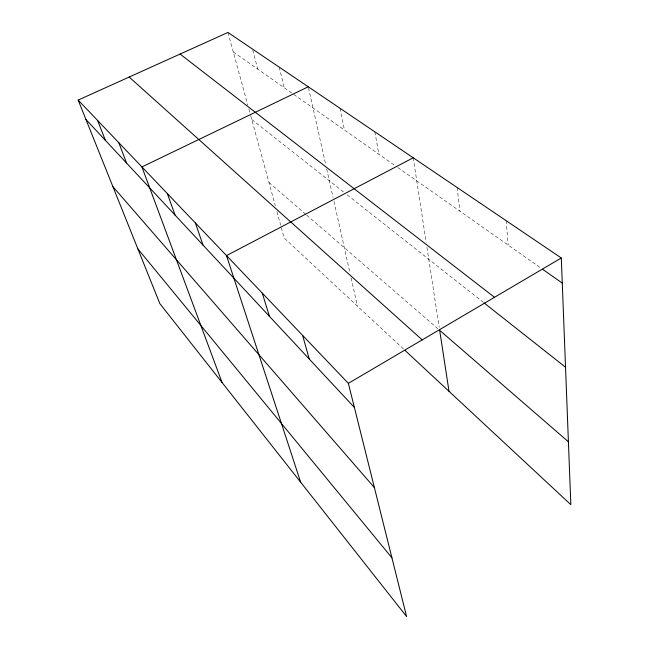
<?xml version="1.0" encoding="UTF-8"?>
<svg xmlns="http://www.w3.org/2000/svg" width="649" height="649" viewBox="0 0 649 649"><rect width="100%" height="100%" fill="white"/><g stroke="black" fill="none" stroke-linecap="round" stroke-linejoin="round"><path stroke-width="0.49" stroke-dasharray="3.25 2.43" d="M233.275 51.936L394.511 165.219M397.805 167.539L540.966 268.118M251.747 119.497L344.084 192.404M347.191 194.862L483.245 302.272M268.954 182.45L305.939 214.47M306.693 215.127L438.132 328.954M403.435 348.927L284.132 237.964L280.936 226.274M227.945 32.45L247.788 105.024M248.843 108.886L250.425 114.67M250.692 115.636L275.346 205.822M276.945 211.663L280.668 225.3M252.786 50.046L257.718 69.11M279.216 67.139L284.213 87.729M308.478 87.753L325.798 165.008M326.674 168.943L333.075 197.491M333.959 201.433L350.006 273.042M351.101 277.91L357.429 306.141M340.003 108.261L344.432 130.035M374.83 131.82L378.862 154.227M413.21 157.788L426.182 242.385M426.945 247.35L439.203 327.283M457.091 187.472L459.971 211.209M506.131 220.652L508.175 245.079"/><path stroke-width="0.97" d="M348.367 383.356L561.304 257.986L227.945 32.45L78.156 100.076L159.832 303.594L406.59 616.55L348.367 383.356L78.156 100.076M413.21 157.788L226.501 255.601L300.649 482.191M308.267 86.788L141.92 166.923L222.063 382.529M542.605 269.27L562.277 283.094M180.081 54.062L494.514 297.307M484.04 302.896L565.53 367.237M568.41 441.782L439.657 330.284L449.027 391.339M129.175 77.044L422.207 339.881M404.919 350.314L570.844 504.654L561.304 257.986M85.952 119.505L354.378 407.45M112.894 186.644L374.392 487.594M137.88 248.908L391.931 557.84M97.593 120.454L105.414 140.379M118.767 142.65L126.596 163.102M167.345 193.58L175.076 215.103M195.398 222.988L202.999 245.062M262.293 293.129L269.392 316.282M302.612 335.395L309.257 359.051"/></g></svg>
